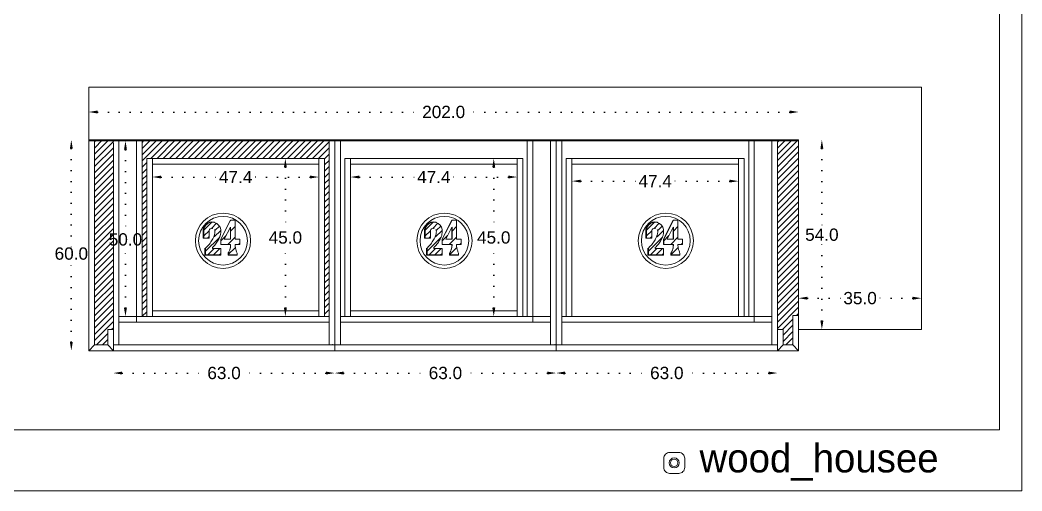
# Model space of a CAD drawing. Header units: inches. Extents: x 9 to 4094, y 4 to 1401.
# Drawn here: x 1269 to 1554.1, y 174 to 308 of the extents above; entities that cross this region are included whole.
import ezdxf

# ---------------------------------------------------------------- set-up
doc = ezdxf.new("R2010")
doc.units = ezdxf.units.IN
doc.header["$MEASUREMENT"] = 0
doc.linetypes.add('ACAD_ISO07W100', pattern=[3, 0, -3])
doc.styles.get("Standard").update_dxf_attribs({"font": 'arial.ttf'})
doc.dimstyles.get("Standard").update_dxf_attribs({"dimtxt": 3.5, "dimasz": 2.5, "dimexe": 0.18, "dimexo": 0.0625, "dimgap": 0.09, "dimtad": 0, "dimtih": 1, "dimtoh": 1, "dimdec": 1, "dimzin": 0, "dimdsep": 46, "dimtxsty": 'Standard', "dimcen": 0.09, "dimse1": 1, "dimse2": 1, "dimadec": 0, "dimazin": 0, "dimtfac": 1, "dimtdec": 1, "dimtix": 1, "dimtofl": 0, "dimtmove": 0, "dimatfit": 3, "dimfxl": 1, "dimtolj": 1, "dimtzin": 0, "dimarcsym": 0})

# ---------------------------------------------------------------- blocks, each defined once
blk = doc.blocks.new('*D23')
at = {"color": 0, "linetype": 'ACAD_ISO07W100', "lineweight": -2, "transparency": 16777216}
for p, q in [((1291.08, 281.81), (1383.57, 281.81)), ((1488.08, 281.81), (1395.6, 281.81))]:
    blk.add_line(p, q, dxfattribs=at)
at = {"color": 0, "transparency": 16777216}
for points in [[(1291.08, 282.23), (1291.08, 281.39), (1288.58, 281.81)], [(1488.08, 282.23), (1488.08, 281.39), (1490.58, 281.81)]]:
    blk.add_solid(points, dxfattribs=at)
at = {"layer": 'Defpoints', "color": 0, "transparency": 16777216}
for p in [(1490.58, 281.81), (1288.58, 273.88), (1490.58, 273.88)]:
    blk.add_point(p, dxfattribs=at)
at = {"color": 0, "lineweight": 20, "transparency": 16777216, "insert": (1389.58, 281.81), "char_height": 3.5, "attachment_point": 5}
blk.add_mtext('\\A1;202.0', dxfattribs=at)
blk = doc.blocks.new('*D24')
at = {"color": 0, "linetype": 'ACAD_ISO07W100', "lineweight": -2, "transparency": 16777216}
for p, q in [((1497.2, 271.38), (1497.2, 248.75)), ((1497.2, 222.38), (1497.2, 245))]:
    blk.add_line(p, q, dxfattribs=at)
at = {"color": 0, "transparency": 16777216}
for points in [[(1496.78, 271.38), (1497.62, 271.38), (1497.2, 273.88)], [(1496.78, 222.38), (1497.62, 222.38), (1497.2, 219.88)]]:
    blk.add_solid(points, dxfattribs=at)
at = {"layer": 'Defpoints', "color": 0, "transparency": 16777216}
for p in [(1490.58, 273.88), (1490.58, 219.88), (1497.2, 219.88)]:
    blk.add_point(p, dxfattribs=at)
at = {"color": 0, "lineweight": 20, "transparency": 16777216, "insert": (1497.2, 246.88), "char_height": 3.5, "attachment_point": 5}
blk.add_mtext('\\A1;54.0', dxfattribs=at)
blk = doc.blocks.new('*D25')
at = {"color": 0, "linetype": 'ACAD_ISO07W100', "lineweight": -2, "transparency": 16777216}
for p, q in [((1493.08, 228.82), (1503.46, 228.82)), ((1523.08, 228.82), (1512.71, 228.82))]:
    blk.add_line(p, q, dxfattribs=at)
at = {"color": 0, "transparency": 16777216}
for points in [[(1493.08, 229.24), (1493.08, 228.4), (1490.58, 228.82)], [(1523.08, 229.24), (1523.08, 228.4), (1525.58, 228.82)]]:
    blk.add_solid(points, dxfattribs=at)
at = {"layer": 'Defpoints', "color": 0, "transparency": 16777216}
for p in [(1525.58, 228.82), (1490.58, 219.88), (1525.58, 219.88)]:
    blk.add_point(p, dxfattribs=at)
at = {"color": 0, "lineweight": 20, "transparency": 16777216, "insert": (1508.08, 228.82), "char_height": 3.5, "attachment_point": 5}
blk.add_mtext('\\A1;35.0', dxfattribs=at)
blk = doc.blocks.new('*D20')
at = {"color": 0, "linetype": 'ACAD_ISO07W100', "lineweight": -2, "transparency": 16777216}
for p, q in [((1283.62, 271.38), (1283.62, 243.38)), ((1283.62, 216.38), (1283.62, 239.63))]:
    blk.add_line(p, q, dxfattribs=at)
at = {"color": 0, "transparency": 16777216}
for points in [[(1283.21, 271.38), (1284.04, 271.38), (1283.62, 273.88)], [(1283.21, 216.38), (1284.04, 216.38), (1283.62, 213.88)]]:
    blk.add_solid(points, dxfattribs=at)
at = {"layer": 'Defpoints', "color": 0, "transparency": 16777216}
for p in [(1288.58, 273.88), (1283.62, 213.88), (1288.58, 213.88)]:
    blk.add_point(p, dxfattribs=at)
at = {"color": 0, "lineweight": 20, "transparency": 16777216, "insert": (1283.62, 241.5), "char_height": 3.5, "attachment_point": 5}
blk.add_mtext('\\A1;60.0', dxfattribs=at)
blk = doc.blocks.new('*D26')
at = {"color": 0, "linetype": 'ACAD_ISO07W100', "lineweight": -2, "transparency": 16777216}
for p, q in [((1299.03, 271.08), (1299.03, 247.4)), ((1299.03, 226.08), (1299.03, 243.65))]:
    blk.add_line(p, q, dxfattribs=at)
at = {"color": 0, "transparency": 16777216}
for points in [[(1298.61, 271.08), (1299.45, 271.08), (1299.03, 273.58)], [(1298.61, 226.08), (1299.45, 226.08), (1299.03, 223.58)]]:
    blk.add_solid(points, dxfattribs=at)
at = {"layer": 'Defpoints', "color": 0, "transparency": 16777216}
for p in [(1297.18, 273.58), (1299.03, 273.58), (1302.18, 223.58)]:
    blk.add_point(p, dxfattribs=at)
at = {"color": 0, "lineweight": 20, "transparency": 16777216, "insert": (1299.03, 245.53), "char_height": 3.5, "attachment_point": 5}
blk.add_mtext('\\A1;50.0', dxfattribs=at)
blk = doc.blocks.new('*D22')
at = {"color": 0, "linetype": 'ACAD_ISO07W100', "lineweight": -2, "transparency": 16777216}
for p, q in [((1309.18, 263.31), (1325.69, 263.31)), ((1351.58, 263.31), (1335.08, 263.31))]:
    blk.add_line(p, q, dxfattribs=at)
at = {"color": 0, "transparency": 16777216}
for points in [[(1309.18, 263.72), (1309.18, 262.89), (1306.68, 263.31)], [(1351.58, 263.72), (1351.58, 262.89), (1354.08, 263.31)]]:
    blk.add_solid(points, dxfattribs=at)
at = {"layer": 'Defpoints', "color": 0, "transparency": 16777216}
for p in [(1306.68, 269.98), (1354.08, 269.98), (1306.68, 263.31)]:
    blk.add_point(p, dxfattribs=at)
at = {"color": 0, "lineweight": 20, "transparency": 16777216, "insert": (1330.38, 263.31), "char_height": 3.5, "attachment_point": 5}
blk.add_mtext('\\A1;47.4', dxfattribs=at)
blk = doc.blocks.new('*D29')
at = {"color": 0, "linetype": 'ACAD_ISO07W100', "lineweight": -2, "transparency": 16777216}
for p, q in [((1344.53, 266.08), (1344.53, 247.95)), ((1344.53, 226.08), (1344.53, 244.2))]:
    blk.add_line(p, q, dxfattribs=at)
at = {"color": 0, "transparency": 16777216}
for points in [[(1344.12, 266.08), (1344.95, 266.08), (1344.53, 268.58)], [(1344.12, 226.08), (1344.95, 226.08), (1344.53, 223.58)]]:
    blk.add_solid(points, dxfattribs=at)
at = {"layer": 'Defpoints', "color": 0, "transparency": 16777216}
for p in [(1354.08, 268.58), (1344.53, 223.58), (1352.48, 223.58)]:
    blk.add_point(p, dxfattribs=at)
at = {"color": 0, "lineweight": 20, "transparency": 16777216, "insert": (1344.53, 246.08), "char_height": 3.5, "attachment_point": 5}
blk.add_mtext('\\A1;45.0', dxfattribs=at)
blk = doc.blocks.new('*D88')
at = {"color": 0, "linetype": 'ACAD_ISO07W100', "lineweight": -2, "transparency": 16777216}
for p, q in [((1365.58, 263.31), (1382.09, 263.31)), ((1407.98, 263.31), (1391.48, 263.31))]:
    blk.add_line(p, q, dxfattribs=at)
at = {"color": 0, "transparency": 16777216}
for points in [[(1365.58, 263.72), (1365.58, 262.89), (1363.08, 263.31)], [(1407.98, 263.72), (1407.98, 262.89), (1410.48, 263.31)]]:
    blk.add_solid(points, dxfattribs=at)
at = {"layer": 'Defpoints', "color": 0, "transparency": 16777216}
for p in [(1363.08, 266.98), (1410.48, 266.98), (1363.08, 263.31)]:
    blk.add_point(p, dxfattribs=at)
at = {"color": 0, "lineweight": 20, "transparency": 16777216, "insert": (1386.78, 263.31), "char_height": 3.5, "attachment_point": 5}
blk.add_mtext('\\A1;47.4', dxfattribs=at)
blk = doc.blocks.new('*D87')
at = {"color": 0, "linetype": 'ACAD_ISO07W100', "lineweight": -2, "transparency": 16777216}
for p, q in [((1403.83, 266.08), (1403.83, 247.95)), ((1403.83, 226.08), (1403.83, 244.2))]:
    blk.add_line(p, q, dxfattribs=at)
at = {"color": 0, "transparency": 16777216}
for points in [[(1403.42, 266.08), (1404.25, 266.08), (1403.83, 268.58)], [(1403.42, 226.08), (1404.25, 226.08), (1403.83, 223.58)]]:
    blk.add_solid(points, dxfattribs=at)
at = {"layer": 'Defpoints', "color": 0, "transparency": 16777216}
for p in [(1413.38, 268.58), (1403.83, 223.58), (1411.78, 223.58)]:
    blk.add_point(p, dxfattribs=at)
at = {"color": 0, "lineweight": 20, "transparency": 16777216, "insert": (1403.83, 246.08), "char_height": 3.5, "attachment_point": 5}
blk.add_mtext('\\A1;45.0', dxfattribs=at)
blk = doc.blocks.new('*D89')
at = {"color": 0, "linetype": 'ACAD_ISO07W100', "lineweight": -2, "transparency": 16777216}
for p, q in [((1298.08, 207.52), (1322.45, 207.52)), ((1356.08, 207.52), (1331.72, 207.52))]:
    blk.add_line(p, q, dxfattribs=at)
at = {"color": 0, "transparency": 16777216}
for points in [[(1298.08, 207.93), (1298.08, 207.1), (1295.58, 207.52)], [(1356.08, 207.93), (1356.08, 207.1), (1358.58, 207.52)]]:
    blk.add_solid(points, dxfattribs=at)
at = {"layer": 'Defpoints', "color": 0, "transparency": 16777216}
for p in [(1295.58, 213.88), (1358.58, 213.88), (1358.58, 207.52)]:
    blk.add_point(p, dxfattribs=at)
at = {"color": 0, "lineweight": 20, "transparency": 16777216, "insert": (1327.08, 207.52), "char_height": 3.5, "attachment_point": 5}
blk.add_mtext('\\A1;63.0', dxfattribs=at)
blk = doc.blocks.new('*D90')
at = {"color": 0, "linetype": 'ACAD_ISO07W100', "lineweight": -2, "transparency": 16777216}
for p, q in [((1361.08, 207.52), (1385.45, 207.52)), ((1419.08, 207.52), (1394.72, 207.52))]:
    blk.add_line(p, q, dxfattribs=at)
at = {"color": 0, "transparency": 16777216}
for points in [[(1361.08, 207.93), (1361.08, 207.1), (1358.58, 207.52)], [(1419.08, 207.93), (1419.08, 207.1), (1421.58, 207.52)]]:
    blk.add_solid(points, dxfattribs=at)
at = {"layer": 'Defpoints', "color": 0, "transparency": 16777216}
for p in [(1358.58, 213.88), (1421.58, 213.88), (1421.58, 207.52)]:
    blk.add_point(p, dxfattribs=at)
at = {"color": 0, "lineweight": 20, "transparency": 16777216, "insert": (1390.08, 207.52), "char_height": 3.5, "attachment_point": 5}
blk.add_mtext('\\A1;63.0', dxfattribs=at)
blk = doc.blocks.new('*D91')
at = {"color": 0, "linetype": 'ACAD_ISO07W100', "lineweight": -2, "transparency": 16777216}
for p, q in [((1424.08, 207.52), (1448.45, 207.52)), ((1482.08, 207.52), (1457.72, 207.52))]:
    blk.add_line(p, q, dxfattribs=at)
at = {"color": 0, "transparency": 16777216}
for points in [[(1424.08, 207.93), (1424.08, 207.1), (1421.58, 207.52)], [(1482.08, 207.93), (1482.08, 207.1), (1484.58, 207.52)]]:
    blk.add_solid(points, dxfattribs=at)
at = {"layer": 'Defpoints', "color": 0, "transparency": 16777216}
for p in [(1421.58, 213.88), (1484.58, 213.88), (1484.58, 207.52)]:
    blk.add_point(p, dxfattribs=at)
at = {"color": 0, "lineweight": 20, "transparency": 16777216, "insert": (1453.08, 207.52), "char_height": 3.5, "attachment_point": 5}
blk.add_mtext('\\A1;63.0', dxfattribs=at)
blk = doc.blocks.new('*D92')
at = {"color": 0, "linetype": 'ACAD_ISO07W100', "lineweight": -2, "transparency": 16777216}
for p, q in [((1428.58, 262.14), (1445.09, 262.14)), ((1470.98, 262.14), (1454.48, 262.14))]:
    blk.add_line(p, q, dxfattribs=at)
at = {"color": 0, "transparency": 16777216}
for points in [[(1428.58, 262.56), (1428.58, 261.73), (1426.08, 262.14)], [(1470.98, 262.56), (1470.98, 261.73), (1473.48, 262.14)]]:
    blk.add_solid(points, dxfattribs=at)
at = {"layer": 'Defpoints', "color": 0, "transparency": 16777216}
for p in [(1426.08, 266.98), (1473.48, 266.98), (1473.48, 262.14)]:
    blk.add_point(p, dxfattribs=at)
at = {"color": 0, "lineweight": 20, "transparency": 16777216, "insert": (1449.78, 262.14), "char_height": 3.5, "attachment_point": 5}
blk.add_mtext('\\A1;47.4', dxfattribs=at)

msp = doc.modelspace()

# ---------------------------------------------------------------- hatches: boundary and pattern name
at = {"lineweight": 20}
h = msp.add_hatch(dxfattribs=at)
h.set_pattern_fill('ANSI31', color=256, scale=10)
h.set_pattern_definition([(45, (274.3917, -6e-14), (-0.8838835, 0.8838835), [])])
h.paths.add_polyline_path([(1290.18, 215.58), (1293.98, 215.58), (1293.98, 219.88), (1295.58, 219.88), (1295.58, 273.58), (1484.58, 273.58), (1484.58, 219.88), (1486.18, 219.88), (1486.18, 215.58), (1488.98, 215.58), (1488.98, 223.88), (1490.58, 223.88), (1490.58, 273.88), (1290.18, 273.88)])
h = msp.add_hatch(dxfattribs=at)
h.set_pattern_fill('ANSI31', color=256, scale=10)
h.paths.add_polyline_path([(1355.68, 268.58), (1355.68, 223.58), (1356.98, 223.58), (1356.98, 273.58), (1303.78, 273.58), (1303.78, 223.58), (1305.08, 223.58), (1305.08, 268.58)])
h = msp.add_hatch(dxfattribs=at)
h.set_pattern_fill('ANSI31', color=256, scale=17)
h.set_pattern_definition([(45, (308.8455, 1133.1032), (-1.502602, 1.502602), [])])
h.paths.add_polyline_path([(1330.24, 251.02), (1328.95, 251.02), (1326.19, 245.65), (1326.19, 244.14), (1328.95, 244.14), (1328.95, 243.91), (1328.95, 243.72), (1328.93, 243.53), (1328.91, 243.34), (1328.88, 243.15), (1328.84, 242.96), (1328.79, 242.77), (1328.73, 242.59), (1328.66, 242.41), (1328.58, 242.23), (1328.49, 242.06), (1328.4, 241.89), (1328.3, 241.73), (1328.3, 241.15), (1330.82, 241.15), (1330.82, 241.68), (1330.73, 241.87), (1330.65, 242.06), (1330.57, 242.26), (1330.5, 242.46), (1330.44, 242.66), (1330.39, 242.87), (1330.34, 243.07), (1330.3, 243.28), (1330.27, 243.49), (1330.25, 243.7), (1330.24, 243.91), (1330.24, 244.14), (1331.55, 244.14), (1331.55, 245.64), (1330.24, 245.64)])
h.paths.add_polyline_path([(1328.92, 249.01), (1328.95, 248.98), (1328.95, 245.65), (1328.92, 245.64), (1327.16, 245.64)], flags=16)
h = msp.add_hatch(dxfattribs=at)
h.set_pattern_fill('ANSI31', color=256, scale=17)
h.set_pattern_definition([(45, (371.8455, 1133.1032), (-1.502602, 1.502602), [])])
h.paths.add_polyline_path([(1393.24, 251.02), (1391.95, 251.02), (1389.19, 245.65), (1389.19, 244.14), (1391.95, 244.14), (1391.95, 243.91), (1391.95, 243.72), (1391.93, 243.53), (1391.91, 243.34), (1391.88, 243.15), (1391.84, 242.96), (1391.79, 242.77), (1391.73, 242.59), (1391.66, 242.41), (1391.58, 242.23), (1391.49, 242.06), (1391.4, 241.89), (1391.3, 241.73), (1391.3, 241.15), (1393.82, 241.15), (1393.82, 241.68), (1393.73, 241.87), (1393.65, 242.06), (1393.57, 242.26), (1393.5, 242.46), (1393.44, 242.66), (1393.39, 242.87), (1393.34, 243.07), (1393.3, 243.28), (1393.27, 243.49), (1393.25, 243.7), (1393.24, 243.91), (1393.24, 244.14), (1394.55, 244.14), (1394.55, 245.64), (1393.24, 245.64)])
h.paths.add_polyline_path([(1391.92, 249.01), (1391.95, 248.98), (1391.95, 245.65), (1391.92, 245.64), (1390.16, 245.64)], flags=16)
h = msp.add_hatch(dxfattribs=at)
h.set_pattern_fill('ANSI31', color=256, scale=17)
h.set_pattern_definition([(45, (434.8455, 1133.1032), (-1.502602, 1.502602), [])])
h.paths.add_polyline_path([(1456.24, 251.02), (1454.95, 251.02), (1452.19, 245.65), (1452.19, 244.14), (1454.95, 244.14), (1454.95, 243.91), (1454.95, 243.72), (1454.93, 243.53), (1454.91, 243.34), (1454.88, 243.15), (1454.84, 242.96), (1454.79, 242.77), (1454.73, 242.59), (1454.66, 242.41), (1454.58, 242.23), (1454.49, 242.06), (1454.4, 241.89), (1454.3, 241.73), (1454.3, 241.15), (1456.82, 241.15), (1456.82, 241.68), (1456.73, 241.87), (1456.65, 242.06), (1456.57, 242.26), (1456.5, 242.46), (1456.44, 242.66), (1456.39, 242.87), (1456.34, 243.07), (1456.3, 243.28), (1456.27, 243.49), (1456.25, 243.7), (1456.24, 243.91), (1456.24, 244.14), (1457.55, 244.14), (1457.55, 245.64), (1456.24, 245.64)])
h.paths.add_polyline_path([(1454.92, 249.01), (1454.95, 248.98), (1454.95, 245.65), (1454.92, 245.64), (1453.16, 245.64)], flags=16)
h = msp.add_hatch(dxfattribs=at)
h.set_pattern_fill('ANSI31', color=256, scale=9.218651)
h.set_pattern_definition([(45, (685.9067, 818.6811), (-0.8148213, 0.8148213), [])])
h.paths.add_polyline_path([(1326.13, 242.94), (1323.77, 242.94), (1323.77, 243.21), (1324.01, 243.44), (1324.25, 243.68), (1324.47, 243.93), (1324.68, 244.19), (1324.88, 244.46), (1325.07, 244.73), (1325.24, 245.01), (1325.41, 245.3), (1325.56, 245.59), (1325.7, 245.9), (1325.83, 246.2), (1325.87, 246.32), (1325.95, 246.51), (1326.01, 246.71), (1326.06, 246.91), (1326.1, 247.11), (1326.14, 247.31), (1326.16, 247.52), (1326.17, 247.72), (1326.17, 247.93), (1326.15, 248.13), (1326.13, 248.34), (1325.93, 249.03), (1325.55, 249.64), (1325, 250.12), (1324.41, 250.39), (1323.79, 250.48), (1323.08, 250.38), (1322.43, 250.08), (1321.89, 249.61), (1321.51, 249), (1321.31, 248.31), (1321.32, 247.6), (1321.32, 245.95), (1322.8, 245.95), (1322.8, 248.12), (1322.94, 248.38), (1323.13, 248.56), (1323.36, 248.68), (1323.63, 248.72), (1323.79, 248.7), (1323.89, 248.68), (1323.9, 248.68), (1324.05, 248.66), (1324.29, 248.54), (1324.48, 248.35), (1324.6, 248.12), (1324.65, 247.86), (1324.65, 247.69), (1324.64, 247.53), (1324.63, 247.36), (1324.6, 247.19), (1324.57, 247.03), (1324.53, 246.87), (1324.48, 246.71), (1324.43, 246.55), (1324.37, 246.39), (1324.29, 246.24), (1324.22, 246.07), (1324.06, 245.75), (1323.88, 245.44), (1323.7, 245.13), (1323.5, 244.83), (1323.3, 244.54), (1323.08, 244.25), (1322.85, 243.98), (1322.61, 243.71), (1322.36, 243.45), (1322.11, 243.21), (1321.84, 242.97), (1321.84, 241.14), (1326.13, 241.14)])
h = msp.add_hatch(dxfattribs=at)
h.set_pattern_fill('ANSI31', color=256, scale=9.218651)
h.set_pattern_definition([(45, (748.9067, 818.6811), (-0.8148213, 0.8148213), [])])
h.paths.add_polyline_path([(1389.13, 242.94), (1386.77, 242.94), (1386.77, 243.21), (1387.01, 243.44), (1387.25, 243.68), (1387.47, 243.93), (1387.68, 244.19), (1387.88, 244.46), (1388.07, 244.73), (1388.24, 245.01), (1388.41, 245.3), (1388.56, 245.59), (1388.7, 245.9), (1388.83, 246.2), (1388.87, 246.32), (1388.95, 246.51), (1389.01, 246.71), (1389.06, 246.91), (1389.1, 247.11), (1389.14, 247.31), (1389.16, 247.52), (1389.17, 247.72), (1389.17, 247.93), (1389.15, 248.13), (1389.13, 248.34), (1388.93, 249.03), (1388.55, 249.64), (1388, 250.12), (1387.41, 250.39), (1386.79, 250.48), (1386.08, 250.38), (1385.43, 250.08), (1384.89, 249.61), (1384.51, 249), (1384.31, 248.31), (1384.32, 247.6), (1384.32, 245.95), (1385.8, 245.95), (1385.8, 248.12), (1385.94, 248.38), (1386.13, 248.56), (1386.36, 248.68), (1386.63, 248.72), (1386.79, 248.7), (1386.89, 248.68), (1386.9, 248.68), (1387.05, 248.66), (1387.29, 248.54), (1387.48, 248.35), (1387.6, 248.12), (1387.65, 247.86), (1387.65, 247.69), (1387.64, 247.53), (1387.63, 247.36), (1387.6, 247.19), (1387.57, 247.03), (1387.53, 246.87), (1387.48, 246.71), (1387.43, 246.55), (1387.37, 246.39), (1387.29, 246.24), (1387.22, 246.07), (1387.06, 245.75), (1386.88, 245.44), (1386.7, 245.13), (1386.5, 244.83), (1386.3, 244.54), (1386.08, 244.25), (1385.85, 243.98), (1385.61, 243.71), (1385.36, 243.45), (1385.11, 243.21), (1384.84, 242.97), (1384.84, 241.14), (1389.13, 241.14)])
h = msp.add_hatch(dxfattribs=at)
h.set_pattern_fill('ANSI31', color=256, scale=9.218651)
h.set_pattern_definition([(45, (811.9067, 818.6811), (-0.8148213, 0.8148213), [])])
h.paths.add_polyline_path([(1452.13, 242.94), (1449.77, 242.94), (1449.77, 243.21), (1450.01, 243.44), (1450.25, 243.68), (1450.47, 243.93), (1450.68, 244.19), (1450.88, 244.46), (1451.07, 244.73), (1451.24, 245.01), (1451.41, 245.3), (1451.56, 245.59), (1451.7, 245.9), (1451.83, 246.2), (1451.87, 246.32), (1451.95, 246.51), (1452.01, 246.71), (1452.06, 246.91), (1452.1, 247.11), (1452.14, 247.31), (1452.16, 247.52), (1452.17, 247.72), (1452.17, 247.93), (1452.15, 248.13), (1452.13, 248.34), (1451.93, 249.03), (1451.55, 249.64), (1451, 250.12), (1450.41, 250.39), (1449.79, 250.48), (1449.08, 250.38), (1448.43, 250.08), (1447.89, 249.61), (1447.51, 249), (1447.31, 248.31), (1447.32, 247.6), (1447.32, 245.95), (1448.8, 245.95), (1448.8, 248.12), (1448.94, 248.38), (1449.13, 248.56), (1449.36, 248.68), (1449.63, 248.72), (1449.79, 248.7), (1449.89, 248.68), (1449.9, 248.68), (1450.05, 248.66), (1450.29, 248.54), (1450.48, 248.35), (1450.6, 248.12), (1450.65, 247.86), (1450.65, 247.69), (1450.64, 247.53), (1450.63, 247.36), (1450.6, 247.19), (1450.57, 247.03), (1450.53, 246.87), (1450.48, 246.71), (1450.43, 246.55), (1450.37, 246.39), (1450.29, 246.24), (1450.22, 246.07), (1450.06, 245.75), (1449.88, 245.44), (1449.7, 245.13), (1449.5, 244.83), (1449.3, 244.54), (1449.08, 244.25), (1448.85, 243.98), (1448.61, 243.71), (1448.36, 243.45), (1448.11, 243.21), (1447.84, 242.97), (1447.84, 241.14), (1452.13, 241.14)])

# ---------------------------------------------------------------- linework, layer by layer
for p, q in [((1288.58, 288.88), (1525.58, 288.88)), ((1288.58, 288.88), (1288.58, 273.88)), ((1525.58, 219.88), (1525.58, 288.88)), ((1288.58, 273.88), (1490.58, 273.88)), ((1288.58, 273.88), (1288.58, 213.88)), ((1290.18, 273.88), (1290.18, 215.58)), ((1490.58, 273.88), (1490.58, 219.88)), ((1288.58, 273.58), (1490.58, 273.58)), ((1295.58, 273.08), (1295.58, 213.88)), ((1295.58, 273.08), (1295.58, 213.88)), ((1297.18, 273.58), (1297.18, 215.58)), ((1302.18, 273.58), (1302.18, 221.98)), ((1303.78, 273.58), (1303.78, 223.58)), ((1303.78, 273.58), (1303.78, 223.58)), ((1356.98, 273.58), (1356.98, 215.58)), ((1358.58, 273.58), (1358.58, 213.88)), ((1360.18, 273.58), (1360.18, 215.58)), ((1413.38, 273.58), (1413.38, 223.58)), ((1414.98, 273.58), (1414.98, 221.98)), ((1419.98, 273.58), (1419.98, 215.58)), ((1421.58, 273.58), (1421.58, 213.88)), ((1423.18, 273.58), (1423.18, 215.58)), ((1476.38, 273.58), (1476.38, 223.58)), ((1477.98, 273.58), (1477.98, 221.98)), ((1482.98, 273.58), (1482.98, 215.58)), ((1484.58, 273.28), (1484.58, 213.88)), ((1305.08, 268.58), (1355.68, 268.58)), ((1305.08, 268.58), (1305.08, 223.58)), ((1306.68, 268.58), (1306.68, 223.58)), ((1306.68, 268.58), (1306.68, 223.58)), ((1354.08, 268.58), (1354.08, 223.58)), ((1355.68, 268.58), (1355.68, 223.58)), ((1361.48, 268.58), (1412.08, 268.58)), ((1361.48, 268.58), (1361.48, 223.58)), ((1363.08, 268.58), (1363.08, 223.58)), ((1363.08, 268.58), (1363.08, 223.58)), ((1410.48, 268.58), (1410.48, 223.58)), ((1412.08, 268.58), (1412.08, 223.58)), ((1414.98, 268.58), (1414.98, 223.58)), ((1424.48, 268.58), (1424.48, 223.58)), ((1424.48, 268.58), (1475.08, 268.58)), ((1426.08, 268.58), (1426.08, 223.58)), ((1473.48, 268.58), (1473.48, 223.58)), ((1475.08, 268.58), (1475.08, 223.58)), ((1306.68, 266.98), (1354.08, 266.98)), ((1363.08, 266.98), (1410.48, 266.98)), ((1426.08, 266.98), (1473.48, 266.98)), ((1328.95, 251.02), (1330.24, 251.02)), ((1391.95, 251.02), (1393.24, 251.02)), ((1454.95, 251.02), (1456.24, 251.02)), ((1328.92, 245.64), (1328.92, 249.01)), ((1391.92, 245.64), (1391.92, 249.01)), ((1454.92, 245.64), (1454.92, 249.01)), ((1297.18, 223.58), (1356.98, 223.58)), ((1306.68, 225.18), (1354.08, 225.18)), ((1360.18, 223.58), (1419.98, 223.58)), ((1363.08, 225.18), (1410.48, 225.18)), ((1423.18, 223.58), (1482.98, 223.58)), ((1488.98, 223.88), (1490.58, 223.88)), ((1488.98, 223.88), (1488.98, 215.58)), ((1293.98, 219.88), (1293.98, 215.58)), ((1293.98, 219.88), (1295.58, 219.88)), ((1297.18, 221.98), (1356.98, 221.98)), ((1360.18, 221.98), (1419.98, 221.98)), ((1423.18, 221.98), (1482.98, 221.98)), ((1484.58, 219.88), (1486.18, 219.88)), ((1486.18, 219.88), (1486.18, 215.58)), ((1490.58, 219.88), (1525.58, 219.88)), ((1490.58, 219.88), (1490.58, 213.88)), ((1290.18, 215.58), (1288.58, 213.88)), ((1288.58, 213.88), (1490.58, 213.88)), ((1289.58, 213.88), (1490.58, 213.88)), ((1293.98, 215.58), (1290.18, 215.58)), ((1293.98, 215.58), (1295.58, 213.88)), ((1295.58, 215.58), (1484.58, 215.58)), ((1486.18, 215.58), (1484.58, 213.88)), ((1486.18, 215.58), (1488.98, 215.58)), ((1488.98, 215.58), (1490.58, 213.88))]:
    msp.add_line(p, q, dxfattribs=at)
for points in [[(989.25, 173.96), (1554.14, 173.96), (1554.14, 573.38), (989.25, 573.38)], [(993.65, 191.35), (1547.79, 191.35), (1547.79, 551.61), (993.65, 551.61)], [(1327.16, 245.64), (1328.92, 249.01), (1328.95, 248.98), (1328.95, 245.65), (1328.92, 245.64)], [(1390.16, 245.64), (1391.92, 249.01), (1391.95, 248.98), (1391.95, 245.65), (1391.92, 245.64)], [(1453.16, 245.64), (1454.92, 249.01), (1454.95, 248.98), (1454.95, 245.65), (1454.92, 245.64)]]:
    msp.add_lwpolyline(points, close=True, dxfattribs=at)
for points in [[(1326.13, 244.12), (1326.13, 245.64), (1328.92, 251.06)], [(1330.24, 244.12), (1331.55, 244.12), (1331.55, 244.14), (1331.55, 245.64), (1330.24, 245.64), (1330.24, 251.02), (1330.24, 251.06), (1328.92, 251.06), (1328.95, 251.02), (1326.19, 245.65), (1326.19, 244.14)], [(1389.13, 244.12), (1389.13, 245.64), (1391.92, 251.06)], [(1393.24, 244.12), (1394.55, 244.12), (1394.55, 244.14), (1394.55, 245.64), (1393.24, 245.64), (1393.24, 251.02), (1393.24, 251.06), (1391.92, 251.06), (1391.95, 251.02), (1389.19, 245.65), (1389.19, 244.14)], [(1452.13, 244.12), (1452.13, 245.64), (1454.92, 251.06)], [(1456.24, 244.12), (1457.55, 244.12), (1457.55, 244.14), (1457.55, 245.64), (1456.24, 245.64), (1456.24, 251.02), (1456.24, 251.06), (1454.92, 251.06), (1454.95, 251.02), (1452.19, 245.65), (1452.19, 244.14)], [(1321.13, 245.95), (1321.13, 247.61), (1321.13, 248.34), (1321.32, 249.03), (1321.71, 249.64), (1322.26, 250.12), (1322.91, 250.42), (1323.63, 250.53), (1324.34, 250.42), (1324.41, 250.39), (1325, 250.12), (1325.55, 249.64), (1325.93, 249.03), (1326.13, 248.34), (1326.15, 248.13), (1326.17, 247.93), (1326.17, 247.72), (1326.16, 247.52), (1326.14, 247.31), (1326.1, 247.11), (1326.06, 246.91), (1326.01, 246.71), (1325.95, 246.51), (1325.87, 246.32), (1325.83, 246.2), (1325.7, 245.9), (1325.56, 245.59), (1325.41, 245.3), (1325.24, 245.01), (1325.07, 244.73), (1324.88, 244.46), (1324.68, 244.19), (1324.47, 243.93), (1324.25, 243.68), (1324.01, 243.44), (1323.77, 243.21), (1323.77, 242.94), (1326.13, 242.94), (1326.13, 241.14), (1326.13, 241.1), (1321.66, 241.1)], [(1321.13, 245.95), (1321.32, 245.95), (1322.8, 245.95), (1322.8, 248.07), (1322.81, 248.14), (1322.94, 248.38), (1323.13, 248.57), (1323.37, 248.68), (1323.63, 248.73), (1323.79, 248.7), (1323.89, 248.68), (1323.9, 248.68)], [(1321.32, 245.95), (1321.32, 247.6), (1321.31, 248.31), (1321.51, 249), (1321.89, 249.61), (1322.43, 250.08), (1323.08, 250.38), (1323.79, 250.48), (1324.41, 250.39)], [(1324.32, 248.38), (1324.45, 248.14), (1324.49, 247.88), (1324.5, 247.71), (1324.49, 247.54), (1324.47, 247.37), (1324.45, 247.21), (1324.41, 247.04), (1324.37, 246.88), (1324.33, 246.71), (1324.27, 246.55), (1324.21, 246.4), (1324.14, 246.25), (1324.06, 246.07), (1323.89, 245.75), (1323.72, 245.43), (1323.53, 245.12), (1323.34, 244.82), (1323.13, 244.52), (1322.91, 244.24), (1322.68, 243.96), (1322.44, 243.69), (1322.19, 243.43), (1321.93, 243.18), (1321.66, 242.94), (1321.66, 241.1), (1321.84, 241.14), (1326.13, 241.14)], [(1384.13, 245.95), (1384.13, 247.61), (1384.13, 248.34), (1384.32, 249.03), (1384.71, 249.64), (1385.26, 250.12), (1385.91, 250.42), (1386.63, 250.53), (1387.34, 250.42), (1387.41, 250.39), (1388, 250.12), (1388.55, 249.64), (1388.93, 249.03), (1389.13, 248.34), (1389.15, 248.13), (1389.17, 247.93), (1389.17, 247.72), (1389.16, 247.52), (1389.14, 247.31), (1389.1, 247.11), (1389.06, 246.91), (1389.01, 246.71), (1388.95, 246.51), (1388.87, 246.32), (1388.83, 246.2), (1388.7, 245.9), (1388.56, 245.59), (1388.41, 245.3), (1388.24, 245.01), (1388.07, 244.73), (1387.88, 244.46), (1387.68, 244.19), (1387.47, 243.93), (1387.25, 243.68), (1387.01, 243.44), (1386.77, 243.21), (1386.77, 242.94), (1389.13, 242.94), (1389.13, 241.14), (1389.13, 241.1), (1384.66, 241.1)], [(1384.13, 245.95), (1384.32, 245.95), (1385.8, 245.95), (1385.8, 248.07), (1385.81, 248.14), (1385.94, 248.38), (1386.13, 248.57), (1386.37, 248.68), (1386.63, 248.73), (1386.79, 248.7), (1386.89, 248.68), (1386.9, 248.68)], [(1384.32, 245.95), (1384.32, 247.6), (1384.31, 248.31), (1384.51, 249), (1384.89, 249.61), (1385.43, 250.08), (1386.08, 250.38), (1386.79, 250.48), (1387.41, 250.39)], [(1387.32, 248.38), (1387.45, 248.14), (1387.49, 247.88), (1387.5, 247.71), (1387.49, 247.54), (1387.47, 247.37), (1387.45, 247.21), (1387.41, 247.04), (1387.37, 246.88), (1387.33, 246.71), (1387.27, 246.55), (1387.21, 246.4), (1387.14, 246.25), (1387.06, 246.07), (1386.89, 245.75), (1386.72, 245.43), (1386.53, 245.12), (1386.34, 244.82), (1386.13, 244.52), (1385.91, 244.24), (1385.68, 243.96), (1385.44, 243.69), (1385.19, 243.43), (1384.93, 243.18), (1384.66, 242.94), (1384.66, 241.1), (1384.84, 241.14), (1389.13, 241.14)], [(1447.13, 245.95), (1447.13, 247.61), (1447.13, 248.34), (1447.32, 249.03), (1447.71, 249.64), (1448.26, 250.12), (1448.91, 250.42), (1449.63, 250.53), (1450.34, 250.42), (1450.41, 250.39), (1451, 250.12), (1451.55, 249.64), (1451.93, 249.03), (1452.13, 248.34), (1452.15, 248.13), (1452.17, 247.93), (1452.17, 247.72), (1452.16, 247.52), (1452.14, 247.31), (1452.1, 247.11), (1452.06, 246.91), (1452.01, 246.71), (1451.95, 246.51), (1451.87, 246.32), (1451.83, 246.2), (1451.7, 245.9), (1451.56, 245.59), (1451.41, 245.3), (1451.24, 245.01), (1451.07, 244.73), (1450.88, 244.46), (1450.68, 244.19), (1450.47, 243.93), (1450.25, 243.68), (1450.01, 243.44), (1449.77, 243.21), (1449.77, 242.94), (1452.13, 242.94), (1452.13, 241.14), (1452.13, 241.1), (1447.66, 241.1)], [(1447.13, 245.95), (1447.32, 245.95), (1448.8, 245.95), (1448.8, 248.07), (1448.81, 248.14), (1448.94, 248.38), (1449.13, 248.57), (1449.37, 248.68), (1449.63, 248.73), (1449.79, 248.7), (1449.89, 248.68), (1449.9, 248.68)], [(1447.32, 245.95), (1447.32, 247.6), (1447.31, 248.31), (1447.51, 249), (1447.89, 249.61), (1448.43, 250.08), (1449.08, 250.38), (1449.79, 250.48), (1450.41, 250.39)], [(1450.32, 248.38), (1450.45, 248.14), (1450.49, 247.88), (1450.5, 247.71), (1450.49, 247.54), (1450.47, 247.37), (1450.45, 247.21), (1450.41, 247.04), (1450.37, 246.88), (1450.33, 246.71), (1450.27, 246.55), (1450.21, 246.4), (1450.14, 246.25), (1450.06, 246.07), (1449.89, 245.75), (1449.72, 245.43), (1449.53, 245.12), (1449.34, 244.82), (1449.13, 244.52), (1448.91, 244.24), (1448.68, 243.96), (1448.44, 243.69), (1448.19, 243.43), (1447.93, 243.18), (1447.66, 242.94), (1447.66, 241.1), (1447.84, 241.14), (1452.13, 241.14)], [(1321.66, 242.94), (1321.84, 242.97), (1321.84, 241.14)], [(1328.92, 244.12), (1326.13, 244.12), (1326.19, 244.14), (1328.95, 244.14)], [(1331.55, 244.14), (1330.26, 244.14), (1330.24, 244.12), (1330.24, 243.91), (1330.25, 243.7), (1330.27, 243.49), (1330.3, 243.28), (1330.34, 243.07), (1330.39, 242.87), (1330.44, 242.66), (1330.5, 242.46), (1330.57, 242.26), (1330.65, 242.06), (1330.73, 241.87), (1330.82, 241.68), (1330.82, 241.15), (1330.82, 241.1), (1328.26, 241.1), (1328.26, 241.68), (1328.36, 241.85), (1328.46, 242.02), (1328.54, 242.19), (1328.62, 242.37), (1328.69, 242.55), (1328.75, 242.74), (1328.8, 242.93), (1328.84, 243.12), (1328.88, 243.31), (1328.9, 243.5), (1328.91, 243.7), (1328.92, 243.89)], [(1328.92, 243.89), (1328.92, 244.12), (1328.95, 244.14), (1328.95, 243.91), (1328.95, 243.72), (1328.93, 243.53), (1328.91, 243.34), (1328.88, 243.15), (1328.84, 242.96), (1328.79, 242.77), (1328.73, 242.59), (1328.66, 242.41), (1328.58, 242.23), (1328.49, 242.06), (1328.4, 241.89), (1328.3, 241.73), (1328.3, 241.15)], [(1384.66, 242.94), (1384.84, 242.97), (1384.84, 241.14)], [(1391.92, 244.12), (1389.13, 244.12), (1389.19, 244.14), (1391.95, 244.14)], [(1394.55, 244.14), (1393.26, 244.14), (1393.24, 244.12), (1393.24, 243.91), (1393.25, 243.7), (1393.27, 243.49), (1393.3, 243.28), (1393.34, 243.07), (1393.39, 242.87), (1393.44, 242.66), (1393.5, 242.46), (1393.57, 242.26), (1393.65, 242.06), (1393.73, 241.87), (1393.82, 241.68), (1393.82, 241.15), (1393.82, 241.1), (1391.26, 241.1), (1391.26, 241.68), (1391.36, 241.85), (1391.46, 242.02), (1391.54, 242.19), (1391.62, 242.37), (1391.69, 242.55), (1391.75, 242.74), (1391.8, 242.93), (1391.84, 243.12), (1391.88, 243.31), (1391.9, 243.5), (1391.91, 243.7), (1391.92, 243.89)], [(1391.92, 243.89), (1391.92, 244.12), (1391.95, 244.14), (1391.95, 243.91), (1391.95, 243.72), (1391.93, 243.53), (1391.91, 243.34), (1391.88, 243.15), (1391.84, 242.96), (1391.79, 242.77), (1391.73, 242.59), (1391.66, 242.41), (1391.58, 242.23), (1391.49, 242.06), (1391.4, 241.89), (1391.3, 241.73), (1391.3, 241.15)], [(1447.66, 242.94), (1447.84, 242.97), (1447.84, 241.14)], [(1454.92, 244.12), (1452.13, 244.12), (1452.19, 244.14), (1454.95, 244.14)], [(1457.55, 244.14), (1456.26, 244.14), (1456.24, 244.12), (1456.24, 243.91), (1456.25, 243.7), (1456.27, 243.49), (1456.3, 243.28), (1456.34, 243.07), (1456.39, 242.87), (1456.44, 242.66), (1456.5, 242.46), (1456.57, 242.26), (1456.65, 242.06), (1456.73, 241.87), (1456.82, 241.68), (1456.82, 241.15), (1456.82, 241.1), (1454.26, 241.1), (1454.26, 241.68), (1454.36, 241.85), (1454.46, 242.02), (1454.54, 242.19), (1454.62, 242.37), (1454.69, 242.55), (1454.75, 242.74), (1454.8, 242.93), (1454.84, 243.12), (1454.88, 243.31), (1454.9, 243.5), (1454.91, 243.7), (1454.92, 243.89)], [(1454.92, 243.89), (1454.92, 244.12), (1454.95, 244.14), (1454.95, 243.91), (1454.95, 243.72), (1454.93, 243.53), (1454.91, 243.34), (1454.88, 243.15), (1454.84, 242.96), (1454.79, 242.77), (1454.73, 242.59), (1454.66, 242.41), (1454.58, 242.23), (1454.49, 242.06), (1454.4, 241.89), (1454.3, 241.73), (1454.3, 241.15)], [(1328.26, 241.1), (1328.3, 241.15), (1330.82, 241.15)], [(1391.26, 241.1), (1391.3, 241.15), (1393.82, 241.15)], [(1454.26, 241.1), (1454.3, 241.15), (1456.82, 241.15)]]:
    msp.add_lwpolyline(points, dxfattribs=at)
msp.add_lwpolyline([(1453.88, 178.97), (1456.49, 178.97, 0.414214), (1458.16, 180.64), (1458.16, 183.25, 0.414214), (1456.49, 184.93), (1453.88, 184.93, 0.414214), (1452.2, 183.25), (1452.2, 180.64, 0.414214)], format="xyb", close=True, dxfattribs=at)
for centre, radius in [((1326.79, 245.17), 7.86), ((1326.79, 245.17), 6.94), ((1389.79, 245.17), 7.86), ((1389.79, 245.17), 6.94), ((1452.79, 245.17), 7.86), ((1452.79, 245.17), 6.94), ((1455.18, 181.95), 1.41), ((1455.18, 181.95), 1.04)]:
    msp.add_circle(centre, radius, dxfattribs=at)
for p in [(1357.92, 215.58), (1421.25, 215.58)]:
    msp.add_point(p, dxfattribs=at)

# ---------------------------------------------------------------- texts
at = {"lineweight": 20, "insert": (1462.39, 187.41), "char_height": 8.1693, "attachment_point": 1}
msp.add_mtext_dynamic_manual_height_columns('{\\fPlantagenet Cherokee|b0|i0|c0|p18;wood_housee}', width=1.6001, gutter_width=40.36, heights=[0.252], dxfattribs=at)

# ---------------------------------------------------------------- dimensions: what is measured, and where the dimension line sits
at = {"lineweight": 20}
for base, p1, p2, angle, picture, middle in [((1490.58, 281.81), (1288.58, 273.88), (1490.58, 273.88), 180, '*D23', (1389.58, 281.81)), ((1497.2, 219.88), (1490.58, 273.88), (1490.58, 219.88), 270, '*D24', (1497.2, 246.88)), ((1344.53, 223.58), (1354.08, 268.58), (1352.48, 223.58), 90, '*D29', (1344.53, 246.08)), ((1403.83, 223.58), (1413.38, 268.58), (1411.78, 223.58), 90, '*D87', (1403.83, 246.08)), ((1525.58, 228.82), (1490.58, 219.88), (1525.58, 219.88), 180, '*D25', (1508.08, 228.82))]:
    dim = msp.add_linear_dim(base=base, p1=p1, p2=p2, angle=angle, dimstyle='Standard', dxfattribs=at)
    dim.commit()
    dim.dimension.update_dxf_attribs({"geometry": picture, "text_midpoint": middle})
for base, p1, p2, picture, middle in [((1283.62, 213.88), (1288.58, 273.88), (1288.58, 213.88), '*D20', (1283.62, 241.5)), ((1299.03, 273.58), (1302.18, 223.58), (1297.18, 273.58), '*D26', (1299.03, 245.53))]:
    dim = msp.add_linear_dim(base=base, p1=p1, p2=p2, angle=270, dimstyle='Standard', dxfattribs=at)
    dim.commit()
    dim.dimension.update_dxf_attribs({"geometry": picture, "text_midpoint": middle, "dimtype": 160})
for base, p1, p2, picture, middle in [((1306.68, 263.31), (1354.08, 269.98), (1306.68, 269.98), '*D22', (1330.38, 263.31)), ((1363.08, 263.31), (1410.48, 266.98), (1363.08, 266.98), '*D88', (1386.78, 263.31)), ((1473.48, 262.14), (1426.08, 266.98), (1473.48, 266.98), '*D92', (1449.78, 262.14)), ((1358.58, 207.52), (1295.58, 213.88), (1358.58, 213.88), '*D89', (1327.08, 207.52)), ((1421.58, 207.52), (1358.58, 213.88), (1421.58, 213.88), '*D90', (1390.08, 207.52)), ((1484.58, 207.52), (1421.58, 213.88), (1484.58, 213.88), '*D91', (1453.08, 207.52))]:
    dim = msp.add_linear_dim(base=base, p1=p1, p2=p2, dimstyle='Standard', dxfattribs=at)
    dim.commit()
    dim.dimension.update_dxf_attribs({"geometry": picture, "text_midpoint": middle})

doc.saveas('drawing.dxf')
